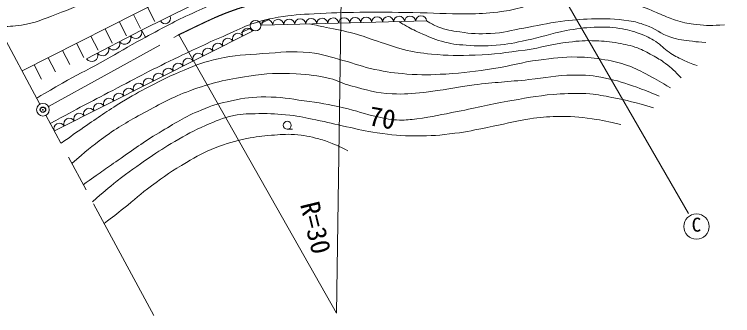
# Model space of a CAD drawing. Units: millimetres, scale not verified. Extents: x 40000 to 680000, y 20000 to 380000.
# Drawn here: x 74974 to 142726, y 241419 to 269882 of the extents above; entities that cross this region are included whole.
import ezdxf
from ezdxf.enums import TextEntityAlignment as Align

# ---------------------------------------------------------------- set-up
doc = ezdxf.new("R2010")
doc.units = ezdxf.units.MM
doc.header["$LTSCALE"] = 1000
doc.header["$PDMODE"] = 32
doc.header["$PDSIZE"] = 500
doc.linetypes.add('CHAIN', pattern=[18.5, 12, -1.5, 3.5, -1.5])
for name, color, linetype, lineweight in [('M-BGD', 7, 'Continuous', 13), ('M-BGD-HTXT', 7, 'Continuous', 13), ('M-BMK', 2, 'CHAIN', 13), ('M-BMK-SRVR', 3, 'Continuous', 13), ('M-STR-HTXT', 7, 'Continuous', 13)]:
    doc.layers.add(name, color=color, linetype=linetype, lineweight=lineweight)
doc.layers.add('M-OTRS', color=6, linetype='Continuous')
doc.styles.add('ＭＳ ゴシック', font='')
doc.styles.get('ＭＳ ゴシック').set_extended_font_data('MS Gothic')

msp = doc.modelspace()

# ---------------------------------------------------------------- linework, layer by layer
at = {"layer": 'M-BGD'}
for p, q in [((75706, 264533), (91343, 272488)), ((87535, 270551), (88215, 269214)), ((86198, 269871), (86878, 268534)), ((84861, 269191), (85541, 267854)), ((98176, 269015), (99000, 269393)), ((113861, 269263), (98308, 268873)), ((97452, 268303), (78751, 258866)), ((81790, 265668), (86970, 268387)), ((83524, 268511), (84204, 267174)), ((86970, 268387), (87355, 267726)), ((97273, 268586), (96354, 268163)), ((82187, 267831), (82867, 266494)), ((80850, 267150), (81531, 265813)), ((79513, 266470), (80194, 265133)), ((78177, 265790), (78857, 264453)), ((76840, 265110), (77520, 263773)), ((100718, 259027), (101218, 259027))]:
    msp.add_line(p, q, dxfattribs=at)
msp.add_lwpolyline([(86970, 268387), (91744, 270762), (95290, 272184)], dxfattribs=at)
for centre, radius in [((97720, 268810), 500), ((100718, 259402), 375)]:
    msp.add_circle(centre, radius, dxfattribs=at)
for centre, radius, start, end in [((89208, 269500), 500, 206.4486, 26.4486), ((110232, 269153), 519, 3.52821, 179.35094), ((111269, 269179), 519, 3.52821, 179.35094), ((112306, 269205), 519, 3.52821, 179.35094), ((113343, 269232), 519, 3.52821, 179.35094), ((98827, 268867), 519, 3.52821, 179.35094), ((99864, 268893), 519, 3.52821, 179.35094), ((100901, 268919), 519, 3.52821, 179.35094), ((101938, 268945), 519, 3.52821, 179.35094), ((102975, 268971), 519, 3.52821, 179.35094), ((104011, 268997), 519, 3.52821, 179.35094), ((105048, 269023), 519, 3.52821, 179.35094), ((106085, 269049), 519, 3.52821, 179.35094), ((107122, 269075), 519, 3.52821, 179.35094), ((108159, 269101), 519, 3.52821, 179.35094), ((109195, 269127), 519, 3.52821, 179.35094), ((86409, 268197), 592, 216.66167, 18.72989), ((96996, 268046), 524, 29.42916, 204.12462), ((85373, 267653), 592, 216.66167, 18.72989), ((95126, 267102), 524, 29.42916, 204.12462), ((96061, 267574), 524, 29.42916, 204.12462), ((84337, 267109), 592, 216.66167, 18.72989), ((94190, 266630), 524, 29.42916, 204.12462), ((83301, 266565), 592, 216.66167, 18.72989), ((93255, 266158), 524, 29.42916, 204.12462), ((82265, 266021), 592, 216.66167, 18.72989), ((91385, 265214), 524, 29.42916, 204.12462), ((92320, 265686), 524, 29.42916, 204.12462), ((90450, 264742), 524, 29.42916, 204.12462), ((88580, 263799), 524, 29.42916, 204.12462), ((89515, 264271), 524, 29.42916, 204.12462), ((87645, 263327), 524, 29.42916, 204.12462), ((85775, 262383), 524, 29.42916, 204.12462), ((86710, 262855), 524, 29.42916, 204.12462), ((84840, 261911), 524, 29.42916, 204.12462), ((83905, 261439), 524, 29.42916, 204.12462), ((82034, 260496), 524, 29.42916, 204.12462), ((82969, 260968), 524, 29.42916, 204.12462), ((81099, 260024), 524, 29.42916, 204.12462), ((79229, 259080), 524, 29.42916, 204.12462), ((80164, 259552), 524, 29.42916, 204.12462)]:
    msp.add_arc(centre, radius, start, end, dxfattribs=at)
for points, knots in [([(78365, 259584), (81211, 261112), (81942, 261503), (84250, 262704), (86672, 263965), (88015, 264699), (90477, 265879), (92360, 266781), (93424, 267269), (95339, 268102), (96261, 268503), (96755, 268790), (97713, 269095), (98538, 269358), (99016, 269463), (99870, 269604), (101174, 269820), (101918, 269865), (103238, 269943), (104922, 270043), (105868, 270055), (107554, 270074), (109504, 270095), (110596, 270075), (112546, 270049), (114553, 270023), (115676, 269899), (117683, 269928), (118820, 269945), (119459, 269975), (120589, 270103), (121419, 270197), (121882, 270290), (122689, 270507), (123398, 270698), (123796, 270819), (124466, 271121), (125457, 271567), (126015, 271843), (126893, 272484), (127871, 273198), (128341, 273704), (129171, 274584), (129683, 275127), (129947, 275453), (130399, 276048), (130933, 276750), (131178, 277183), (131675, 277913), (132524, 279159), (133007, 279853), (133839, 281111), (134984, 282841), (135592, 283832), (136719, 285574), (137578, 286901), (138040, 287658), (138924, 288970), (139449, 289749), (139671, 290242), (140289, 290949), (140650, 291363), (140905, 291545), (141323, 291902), (141938, 292427), (142267, 292754), (142962, 293166), (143684, 293594), (144125, 293787), (144925, 294038), (145522, 294226), (145880, 294251), (146500, 294329), (147158, 294412), (147535, 294449), (148196, 294402), (148685, 294367), (148960, 294314), (149432, 294184), (149818, 294078), (150047, 294027), (150393, 293826), (150815, 293583), (151003, 293372), (151395, 293083), (152842, 292017), (153647, 291413), (155109, 290367), (156878, 289103), (157916, 288463), (159689, 287205), (161297, 286065), (162141, 285348), (163760, 284225), (165578, 282963), (166577, 282223), (168461, 281063), (169042, 280705), (169372, 280509), (169979, 280198), (170648, 279857), (171011, 279637), (171708, 279358), (172151, 279181), (172412, 279118), (172871, 278987), (173290, 278867), (173522, 278777), (173953, 278712), (174592, 278616), (174955, 278597), (175601, 278583), (176005, 278574), (176236, 278538), (176635, 278599), (177187, 278684), (177482, 278812), (178008, 279003), (178811, 279295), (179259, 279481), (180006, 279897), (180712, 280290), (181098, 280532), (181761, 280995), (182879, 281778), (183441, 282305), (184494, 283173), (186065, 284470), (186894, 285257), (188452, 286570), (189660, 287588), (190349, 288144), (191577, 289138), (192965, 290262), (193737, 290899), (195164, 291973), (195949, 292565), (196394, 292889), (197212, 293434), (198065, 294003), (198545, 294325), (199458, 294791), (200336, 295240), (200856, 295441), (201784, 295777), (202666, 296096), (203167, 296263), (204078, 296487), (204862, 296680), (205309, 296773), (206113, 296859), (206986, 296952), (207481, 296961), (208358, 296956), (209746, 296948), (210522, 296877), (211908, 296813), (214161, 296708), (215421, 296585), (217675, 296522), (220902, 296431), (222711, 296424), (225938, 296449), (227319, 296460), (228095, 296437), (229473, 296525), (230843, 296612), (231614, 296679), (232962, 296937), (234685, 297266), (235629, 297565), (237300, 298100), (239027, 298653), (239941, 299117), (241613, 299820), (243999, 300824), (245299, 301470), (247683, 302480), (249178, 303113), (250024, 303447), (251535, 304043), (253103, 304660), (253994, 304972), (255570, 305569), (257104, 306150), (257944, 306528), (259495, 307059), (260817, 307512), (261553, 307791), (262912, 308113), (264198, 308418), (264932, 308533), (266233, 308763), (266780, 308860), (267086, 308923), (267639, 308981), (268430, 309064), (268878, 309045), (269674, 309054), (270583, 309064), (271093, 309072), (272000, 309030), (272759, 308994), (273184, 308968), (273939, 308884), (274340, 308839), (274564, 308807), (274962, 308738), (275333, 308674), (275544, 308646), (275909, 308555), (276260, 308468), (276454, 308409), (276793, 308286), (277166, 308150), (277379, 308075), (277730, 307887), (278069, 307705), (278243, 307573), (278548, 307338), (278857, 307100), (279030, 306960), (279291, 306670), (279512, 306425), (279614, 306268), (279786, 305988), (279956, 305712), (280062, 305559), (280174, 305255), (280281, 304966), (280299, 304788), (280344, 304483), (280392, 304148), (280411, 303959), (280419, 303621), (280433, 303094), (280415, 302799), (280408, 302272), (280381, 300020), (280299, 298758), (280311, 296505), (280316, 295572), (280337, 295049), (280362, 294116), (280380, 293447), (280363, 293070), (280427, 292404), (280475, 291896), (280548, 291617), (280620, 291112), (280734, 290318), (280739, 289863), (280895, 289076), (281020, 288444), (281126, 288098), (281299, 287477), (281449, 286937), (281538, 286635), (281719, 286104), (281933, 285479), (282060, 285130), (282317, 284521), (282603, 283842), (282791, 283473), (283140, 282825), (283652, 281876), (283945, 281346), (284543, 280450), (285012, 279747), (285307, 279375), (285809, 278695), (286490, 277770), (286854, 277237), (287577, 276344), (288415, 275312), (288912, 274757), (289799, 273767), (290213, 273304), (290474, 273072), (290881, 272604), (291222, 272211), (291392, 271973), (291721, 271570), (292373, 270771), (292775, 270353), (293393, 269528), (293758, 269041), (293927, 268742), (294241, 268220), (294604, 267617), (294802, 267275), (295113, 266645), (295558, 265745), (295769, 265222), (296137, 264288), (296439, 263522), (296527, 263064), (296767, 262277), (297572, 259640), (298032, 258165), (298763, 255507), (299394, 253214), (299647, 251904), (300181, 249586), (300739, 247163), (300942, 246212), (301490, 243622)], [0, 0, 0, 0, 1, 1, 1, 2, 2, 2, 3, 3, 3, 4, 4, 4, 5, 5, 5, 6, 6, 6, 7, 7, 7, 8, 8, 8, 9, 9, 9, 10, 10, 10, 11, 11, 11, 12, 12, 12, 13, 13, 13, 14, 14, 14, 15, 15, 15, 16, 16, 16, 17, 17, 17, 18, 18, 18, 19, 19, 19, 20, 20, 20, 21, 21, 21, 22, 22, 22, 23, 23, 23, 24, 24, 24, 25, 25, 25, 26, 26, 26, 27, 27, 27, 28, 28, 28, 29, 29, 29, 30, 30, 30, 31, 31, 31, 32, 32, 32, 33, 33, 33, 34, 34, 34, 35, 35, 35, 36, 36, 36, 37, 37, 37, 38, 38, 38, 39, 39, 39, 40, 40, 40, 41, 41, 41, 42, 42, 42, 43, 43, 43, 44, 44, 44, 45, 45, 45, 46, 46, 46, 47, 47, 47, 48, 48, 48, 49, 49, 49, 50, 50, 50, 51, 51, 51, 52, 52, 52, 53, 53, 53, 54, 54, 54, 55, 55, 55, 56, 56, 56, 57, 57, 57, 58, 58, 58, 59, 59, 59, 60, 60, 60, 61, 61, 61, 62, 62, 62, 63, 63, 63, 64, 64, 64, 65, 65, 65, 66, 66, 66, 67, 67, 67, 68, 68, 68, 69, 69, 69, 70, 70, 70, 71, 71, 71, 72, 72, 72, 73, 73, 73, 74, 74, 74, 75, 75, 75, 76, 76, 76, 77, 77, 77, 78, 78, 78, 79, 79, 79, 80, 80, 80, 81, 81, 81, 82, 82, 82, 83, 83, 83, 84, 84, 84, 85, 85, 85, 86, 86, 86, 87, 87, 87, 88, 88, 88, 89, 89, 89, 90, 90, 90, 91, 91, 91, 92, 92, 92, 93, 93, 93, 94, 94, 94, 95, 95, 95, 96, 96, 96, 97, 97, 97, 98, 98, 98, 99, 99, 99, 100, 100, 100, 101, 101, 101, 102, 102, 102, 102]), ([(73443, 268745), (74439, 268726), (74786, 268753), (75636, 268872), (76975, 269059), (77675, 269422), (78944, 269889), (81644, 270886), (83021, 271773), (85668, 272906), (88157, 273972), (89556, 274563), (92101, 275487), (94329, 276296), (95623, 276618), (97880, 277341), (100911, 278311), (102684, 278643), (105640, 279821), (108340, 280897), (109761, 281721), (112328, 283083), (113993, 283967), (114980, 284403), (116472, 285555), (117301, 286195), (117611, 286442), (118507, 287300)], [0, 0, 0, 0, 1, 1, 1, 2, 2, 2, 3, 3, 3, 4, 4, 4, 5, 5, 5, 6, 6, 6, 7, 7, 7, 8, 8, 8, 9, 9, 9, 9]), ([(133730, 280903), (134030, 280821), (134125, 280781), (134371, 280683), (134940, 280455), (135278, 280308), (135725, 279889), (136068, 279568), (136217, 279309), (136339, 278855), (136432, 278508), (136430, 278289), (136371, 277935), (136314, 277594), (136270, 277393), (136096, 277094), (135953, 276848), (135794, 276767), (135580, 276578), (135256, 276292), (135065, 276140), (134707, 275899), (134283, 275613), (134028, 275479), (133576, 275237), (133213, 275042), (132979, 274992), (132623, 274784), (132161, 274514), (131852, 274413), (131479, 274029), (131269, 273814), (131151, 273669), (131062, 273383), (130984, 273131), (130990, 272961), (131062, 272708), (131166, 272347), (131337, 272181), (131592, 271905), (131928, 271542), (132227, 271461), (132669, 271238), (133422, 270856), (133892, 270750), (134672, 270427), (135236, 270194), (135544, 270043), (136110, 269813), (136667, 269587), (136971, 269435), (137547, 269264), (138213, 269067), (138604, 269014), (139292, 268925), (140325, 268791), (140728, 268837), (141957, 268893)], [0, 0, 0, 0, 1, 1, 1, 2, 2, 2, 3, 3, 3, 4, 4, 4, 5, 5, 5, 6, 6, 6, 7, 7, 7, 8, 8, 8, 9, 9, 9, 10, 10, 10, 11, 11, 11, 12, 12, 12, 13, 13, 13, 14, 14, 14, 15, 15, 15, 16, 16, 16, 17, 17, 17, 18, 18, 18, 19, 19, 19, 19]), ([(77084, 261967), (78242, 262661), (78550, 262839), (79500, 263379), (80878, 264160), (81685, 264534), (83070, 265301), (84455, 266068), (85207, 266538), (86592, 267304), (87641, 267885), (88228, 268211), (89292, 268763), (90135, 269200), (90608, 269445), (91467, 269851), (92409, 270295), (92947, 270525), (93912, 270917), (94577, 271187), (94852, 271295), (95546, 271553)], [0, 0, 0, 0, 1, 1, 1, 2, 2, 2, 3, 3, 3, 4, 4, 4, 5, 5, 5, 6, 6, 6, 7, 7, 7, 7]), ([(102815, 268986), (103574, 268825), (103765, 268784), (104374, 268653), (105410, 268430), (105999, 268343), (107023, 268071), (107900, 267839), (108363, 267617), (109226, 267337), (110179, 267027), (110700, 266806), (111673, 266562), (112687, 266307), (113274, 266228), (114314, 266126), (115916, 265968), (116825, 265973), (118433, 266029), (120288, 266092), (121321, 266259), (123159, 266513), (124777, 266737), (125649, 267088), (127273, 267264), (128252, 267370), (128808, 267425), (129793, 267385), (130629, 267351), (131102, 267319), (131925, 267167), (132645, 267033), (133056, 266961), (133742, 266706), (134314, 266494), (134614, 266322), (135148, 266028), (135647, 265753), (135922, 265587), (136383, 265252), (137028, 264784), (137231, 264547), (137886, 263871)], [0, 0, 0, 0, 1, 1, 1, 2, 2, 2, 3, 3, 3, 4, 4, 4, 5, 5, 5, 6, 6, 6, 7, 7, 7, 8, 8, 8, 9, 9, 9, 10, 10, 10, 11, 11, 11, 12, 12, 12, 13, 13, 13, 14, 14, 14, 14]), ([(111247, 269198), (111486, 269042), (111557, 269003), (111759, 268883), (112309, 268560), (112640, 268418), (113219, 268151), (114005, 267789), (114447, 267577), (115277, 267334), (116161, 267076), (116686, 267038), (117604, 266963), (118698, 266873), (119319, 266887), (120414, 266963), (121543, 267042), (122165, 267202), (123274, 267431), (124746, 267736), (125535, 268071), (127013, 268341), (128045, 268530), (128631, 268629), (129679, 268656), (130607, 268680), (131137, 268707), (132053, 268559), (132826, 268435), (133260, 268328), (133992, 268050), (134593, 267822), (134931, 267675), (135470, 267323), (136000, 266978), (136206, 266660), (136730, 266306), (137214, 265978), (137510, 265829), (138039, 265579), (138545, 265339), (138737, 265270), (139371, 265046)], [0, 0, 0, 0, 1, 1, 1, 2, 2, 2, 3, 3, 3, 4, 4, 4, 5, 5, 5, 6, 6, 6, 7, 7, 7, 8, 8, 8, 9, 9, 9, 10, 10, 10, 11, 11, 11, 12, 12, 12, 13, 13, 13, 14, 14, 14, 14]), ([(113861, 269263), (114323, 268973), (114497, 268890), (114930, 268705), (115693, 268378), (116178, 268349), (116998, 268220), (118115, 268044), (118760, 268026), (119889, 268075), (121129, 268128), (121800, 268382), (123023, 268591), (124381, 268824), (125131, 269023), (126496, 269205), (127635, 269358), (128280, 269409), (129428, 269448), (130802, 269493), (131580, 269461), (132942, 269278), (133563, 269195), (133899, 269067), (134493, 268866), (135475, 268533), (135906, 268049), (136892, 267727), (137661, 267476), (138124, 267441), (138927, 267340), (139418, 267277), (139589, 267258), (140187, 267218)], [0, 0, 0, 0, 1, 1, 1, 2, 2, 2, 3, 3, 3, 4, 4, 4, 5, 5, 5, 6, 6, 6, 7, 7, 7, 8, 8, 8, 9, 9, 9, 10, 10, 10, 11, 11, 11, 11]), ([(79376, 257701), (80417, 258444), (80690, 258634), (81539, 259220), (82912, 260167), (83676, 260705), (85092, 261586), (86091, 262209), (86677, 262515), (87720, 263062), (88970, 263717), (89675, 264082), (90980, 264619), (92206, 265124), (92908, 265399), (94203, 265686), (95812, 266042), (96750, 266055), (98395, 266170), (100123, 266291), (101106, 266447), (102829, 266267), (104081, 266136), (104749, 265846), (105967, 265528), (107147, 265220), (107778, 264929), (108972, 264680), (110142, 264435), (110809, 264335), (112001, 264244), (113426, 264135), (114232, 264166), (115659, 264244), (117445, 264342), (118441, 264493), (120209, 264762), (121866, 265014), (122762, 265349), (124425, 265561), (125838, 265742), (126636, 265878), (128060, 265852), (129087, 265834), (129666, 265782), (130677, 265598), (131527, 265443), (132009, 265348), (132821, 265053), (133633, 264757), (134054, 264505), (134820, 264107), (135633, 263686), (135901, 263522), (136856, 262944)], [0, 0, 0, 0, 1, 1, 1, 2, 2, 2, 3, 3, 3, 4, 4, 4, 5, 5, 5, 6, 6, 6, 7, 7, 7, 8, 8, 8, 9, 9, 9, 10, 10, 10, 11, 11, 11, 12, 12, 12, 13, 13, 13, 14, 14, 14, 15, 15, 15, 16, 16, 16, 17, 17, 17, 18, 18, 18, 18]), ([(80405, 255787), (81760, 256998), (82181, 257360), (83411, 258250), (84815, 259266), (85665, 259753), (87191, 260576), (88845, 261468), (89763, 262014), (91528, 262660), (93630, 263429), (94874, 263725), (97089, 264041), (98820, 264288), (99815, 264368), (101560, 264259), (102804, 264181), (103508, 264105), (104722, 263823), (105527, 263635), (105921, 263336), (106721, 263132), (108221, 262751), (109063, 262426), (110610, 262369), (111775, 262326), (112431, 262396), (113591, 262514), (115454, 262704), (116474, 262999), (118334, 263223), (120352, 263466), (121491, 263512), (123513, 263714), (125133, 263875), (126030, 264152), (127657, 264150), (128863, 264149), (129550, 264111), (130730, 263863), (131904, 263616), (132548, 263401), (133676, 262995), (134511, 262694), (134800, 262579), (135784, 262147)], [0, 0, 0, 0, 1, 1, 1, 2, 2, 2, 3, 3, 3, 4, 4, 4, 5, 5, 5, 6, 6, 6, 7, 7, 7, 8, 8, 8, 9, 9, 9, 10, 10, 10, 11, 11, 11, 12, 12, 12, 13, 13, 13, 14, 14, 14, 15, 15, 15, 15]), ([(81477, 253791), (83066, 254930), (83480, 255224), (84780, 256120), (86271, 257148), (87079, 257770), (88633, 258701), (90142, 259605), (90972, 260165), (92594, 260845), (93675, 261299), (94320, 261472), (95466, 261718), (96709, 261984), (97429, 262080), (98701, 262081), (100113, 262083), (100900, 261912), (102299, 261718), (103756, 261516), (104572, 261389), (106006, 261063), (107293, 260771), (107978, 260463), (109268, 260191), (110054, 260025), (110501, 259925), (111304, 259900), (111944, 259881), (112304, 259932), (112939, 260009), (114443, 260193), (115268, 260417), (116756, 260700), (118766, 261083), (119872, 261407), (121890, 261745), (123670, 262043), (124668, 262257), (126470, 262363), (127561, 262427), (128178, 262446), (129268, 262363), (130085, 262301), (130534, 262184), (131340, 262036), (132895, 261750), (133418, 261572), (135266, 261054)], [0, 0, 0, 0, 1, 1, 1, 2, 2, 2, 3, 3, 3, 4, 4, 4, 5, 5, 5, 6, 6, 6, 7, 7, 7, 8, 8, 8, 9, 9, 9, 10, 10, 10, 11, 11, 11, 12, 12, 12, 13, 13, 13, 14, 14, 14, 15, 15, 15, 16, 16, 16, 16]), ([(82342, 252182), (83437, 253143), (83746, 253406), (84683, 254145), (85821, 255044), (86492, 255506), (87688, 256326), (88614, 256962), (89141, 257309), (90111, 257877), (91206, 258519), (91828, 258876), (92994, 259379), (94009, 259818), (94584, 260087), (95666, 260318), (96571, 260512), (97103, 260481), (98028, 260500), (99179, 260524), (99827, 260475), (100972, 260355), (101933, 260253), (102460, 260109), (103408, 259919), (104549, 259690), (105177, 259506), (106315, 259264), (107435, 259027), (108053, 258841), (109187, 258683), (110611, 258483), (111419, 258397), (112858, 258392), (114295, 258387), (115103, 258464), (116529, 258646), (117730, 258800), (118393, 258960), (119582, 259192), (121151, 259497), (122010, 259774), (123589, 260018), (124589, 260173), (125158, 260213), (126170, 260237), (127464, 260267), (128196, 260203), (129477, 260018), (130538, 259865), (130921, 259782), (132167, 259473)], [0, 0, 0, 0, 1, 1, 1, 2, 2, 2, 3, 3, 3, 4, 4, 4, 5, 5, 5, 6, 6, 6, 7, 7, 7, 8, 8, 8, 9, 9, 9, 10, 10, 10, 11, 11, 11, 12, 12, 12, 13, 13, 13, 14, 14, 14, 15, 15, 15, 16, 16, 16, 17, 17, 17, 17]), ([(83448, 250123), (84352, 250820), (84584, 251002), (85305, 251573), (86331, 252385), (86852, 252909), (87906, 253685), (89153, 254604), (89868, 255102), (91201, 255890), (92225, 256495), (92816, 256815), (93915, 257271), (95035, 257736), (95709, 257893), (96895, 258144), (97792, 258333), (98308, 258385), (99222, 258459), (100071, 258527), (100551, 258578), (101402, 258531), (102305, 258482), (102804, 258341), (103680, 258119), (104194, 257990), (104472, 257878), (104964, 257683), (105559, 257448), (105760, 257337), (106443, 256980)], [0, 0, 0, 0, 1, 1, 1, 2, 2, 2, 3, 3, 3, 4, 4, 4, 5, 5, 5, 6, 6, 6, 7, 7, 7, 8, 8, 8, 9, 9, 9, 10, 10, 10, 10])]:
    msp.add_open_spline(points, degree=3, knots=knots, dxfattribs=at)
at = {"layer": 'M-BGD-HTXT'}
msp.add_line((126354, 272255), (138565, 251083), dxfattribs=at)
msp.add_circle((139321, 249837), 1200, dxfattribs=at)
at = {"layer": 'M-BMK'}
for p, q in [((77388, 261402), (68143, 278608)), ((78197, 261163), (90418, 267918)), ((88125, 241419), (77956, 260345))]:
    msp.add_line(p, q, dxfattribs=at)
msp.add_open_spline([(90418, 267918), (94067, 269685), (95392, 270398), (98833, 271139), (101734, 271763), (102977, 271832), (106395, 271869)], degree=3, knots=[0, 0, 0, 0, 1, 1, 1, 2, 2, 2, 2], dxfattribs=at)
at = {"layer": 'M-BMK-SRVR'}
msp.add_circle((77672, 260873), 600, dxfattribs=at)
at = {"layer": 'M-OTRS'}
msp.add_point((77672, 260873), dxfattribs=at)
at = {"layer": 'M-STR-HTXT'}
for p, q in [((105345, 241654), (105807, 271854)), ((90486, 267938), (105345, 241654))]:
    msp.add_line(p, q, dxfattribs=at)

# ---------------------------------------------------------------- texts
at = {"layer": 'M-BGD', "style": 'ＭＳ ゴシック'}
msp.add_text('70', height=1833, rotation=349.992, dxfattribs=at).set_placement((109684, 260109), align=Align.MIDDLE_CENTER)
at = {"layer": 'M-BGD-HTXT', "style": 'ＭＳ ゴシック'}
msp.add_text('C', height=1320, dxfattribs=at).set_placement((138857, 250674), align=Align.TOP_LEFT)
at = {"layer": 'M-STR-HTXT', "style": 'ＭＳ ゴシック'}
msp.add_text('R=30', height=1833, rotation=283.738, dxfattribs=at).set_placement((101976, 249382), align=Align.BOTTOM_CENTER)

doc.saveas('drawing.dxf')
